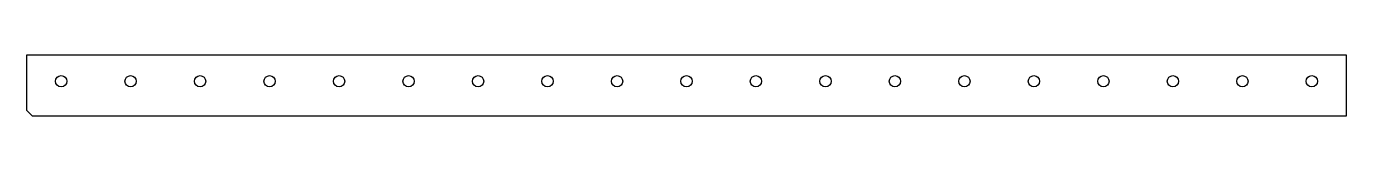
# Model space of a CAD drawing. Header units: inches. Extents: x 0 to 19, y -0.1 to 0.8.
import ezdxf

# ---------------------------------------------------------------- set-up
doc = ezdxf.new("R2010")
doc.units = ezdxf.units.IN
doc.header["$MEASUREMENT"] = 0

msp = doc.modelspace()

# ---------------------------------------------------------------- linework, layer by layer
msp.add_lwpolyline([(19, -0.085), (19, 0.793), (0, 0.793), (0, 0), (0.085, -0.085)], close=True)
for centre in [(0.5, 0.415), (1.5, 0.415), (2.5, 0.415), (3.5, 0.415), (4.5, 0.415), (5.5, 0.415), (6.5, 0.415), (7.5, 0.415), (8.5, 0.415), (9.5, 0.415), (10.5, 0.415), (11.5, 0.415), (12.5, 0.415), (13.5, 0.415), (14.5, 0.415), (15.5, 0.415), (16.5, 0.415), (17.5, 0.415), (18.5, 0.415)]:
    msp.add_circle(centre, 0.0815)

doc.saveas('drawing.dxf')
